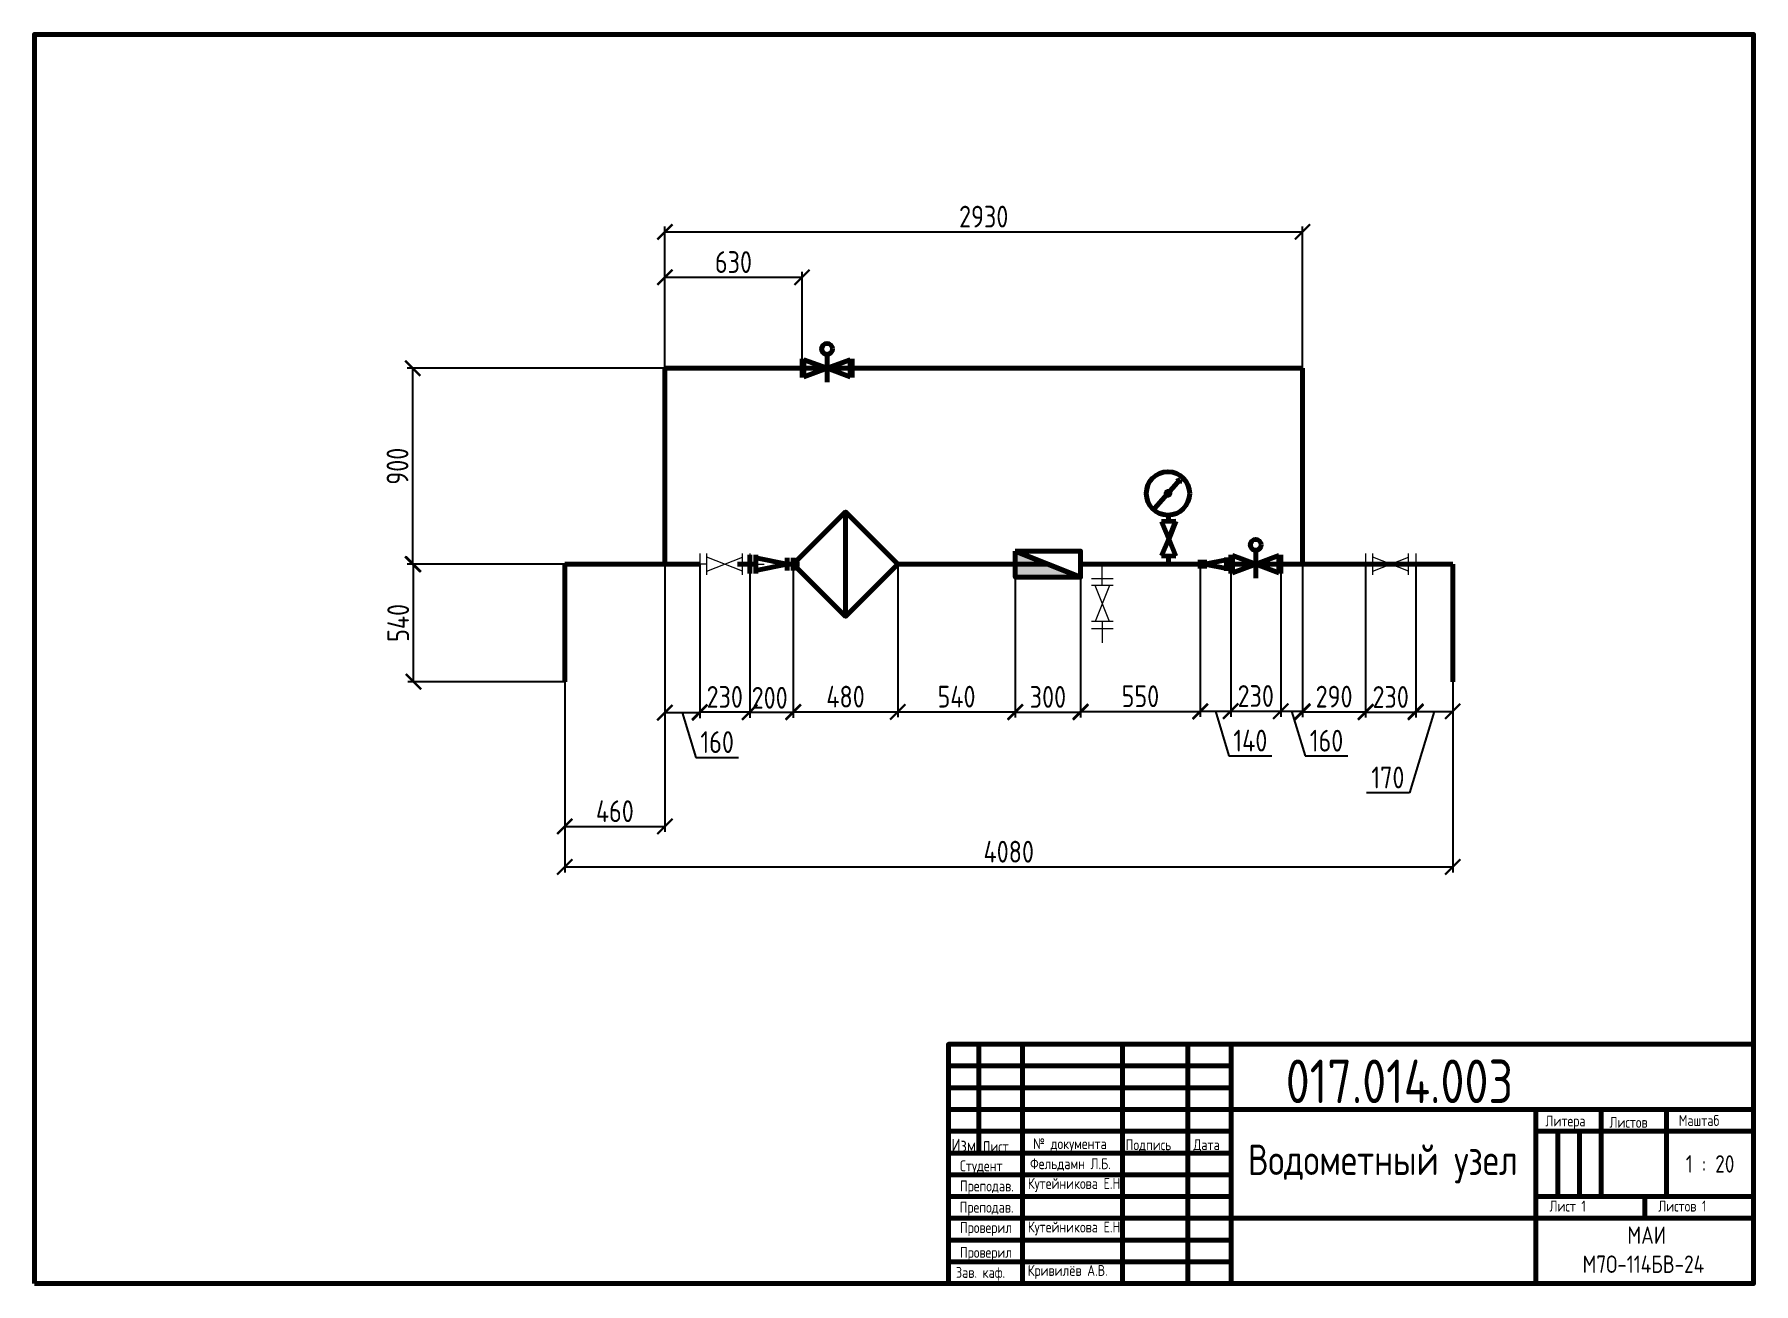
# Paper-space layout 'Лист1' of a CAD drawing. Header units: millimetres. Extents: x 20 to 415, y 5 to 292.
# The model-space entities are those that its viewports show. They can reach past a viewport. Long polylines and large blocks are cut down to what shows.
import ezdxf

# ---------------------------------------------------------------- set-up
doc = ezdxf.new("R2010")
doc.units = ezdxf.units.MM
doc.linetypes.add('HIDDEN', pattern=[9.525, 6.35, -3.175])
doc.layers.add('AM_VIEWS', color=1, linetype='Continuous', lineweight=25, plot=False)
for name, color, linetype, lineweight in [('Основная', 5, 'Continuous', 70), ('Основной', 5, 'Continuous', 80), ('Размеры', 3, 'Continuous', 30), ('Текст', 7, 'Continuous', 20), ('Тонкая', 250, 'Continuous', 20)]:
    doc.layers.add(name, color=color, linetype=linetype, lineweight=lineweight)
doc.styles.get("Standard").update_dxf_attribs({"font": 'arial.ttf'})
doc.styles.add('ГОСТ', font='GOST_A.TTF')
doc.dimstyles.new('Схема', dxfattribs={"dimtxt": 100, "dimasz": 70, "dimexe": 25, "dimexo": 0, "dimgap": 20, "dimtad": 1, "dimtxsty": 'ГОСТ', "dimblk": 'ARCHTICK', "dimcen": 70, "dimclrd": 256, "dimclre": 256, "dimclrt": 256, "dimadec": 0, "dimazin": 2, "dimtfac": 1, "dimtmove": 1, "dimatfit": 3, "dimldrblk": 'NONE', "dimfxl": 1, "dimlwd": -1, "dimlwe": -1, "dimarcsym": 0})
doc.dimstyles.new('Схема$0', dxfattribs={"dimtxt": 100, "dimasz": 70, "dimexe": 25, "dimexo": 0, "dimgap": 20, "dimtad": 1, "dimtxsty": 'ГОСТ', "dimblk": 'ARCHTICK', "dimcen": 70, "dimclrd": 256, "dimclre": 256, "dimclrt": 256, "dimadec": 0, "dimazin": 2, "dimtfac": 1, "dimtmove": 1, "dimatfit": 3, "dimldrblk": 'NONE', "dimfxl": 1, "dimlwd": -1, "dimlwe": -1, "dimarcsym": 0})

# ---------------------------------------------------------------- blocks, each defined once
blk = doc.blocks.new('*U21')
at = {"color": 5}
for p, q in [((0.1, 0), (-0.2, 0)), ((0, 0.15), (0, -0.149999)), ((0.1, -0.149999), (0.1, 0.15)), ((0.6, -0.1), (0.1, 0.100001)), ((0.1, -0.1), (0.6, 0.100001)), ((0.6, -0.149999), (0.6, 0.15)), ((0.6, 0), (0.900001, 0)), ((0.7, 0.15), (0.7, -0.149999))]:
    blk.add_line(p, q, dxfattribs=at)
blk = doc.blocks.new('*U22')
at = {"color": 5}
for p, q in [((0, -0.15), (0, 0.15)), ((0.1, -0.15), (0.1, 0.15)), ((0.1, 0.1), (0.6, 0)), ((0.6, -0.1), (0.6, 0.1)), ((0.7, 0.1), (0.7, -0.1)), ((-0.2, 0), (0.1, 0)), ((0.6, 0), (0.1, -0.1)), ((0.8, 0), (0.6, 0))]:
    blk.add_line(p, q, dxfattribs=at)
blk = doc.blocks.new('_ArchTick')
at = {"color": 0, "linetype": 'ByBlock', "const_width": 0.15}
blk.add_lwpolyline([(-0.5, -0.5), (0.5, 0.5)], dxfattribs=at)
blk = doc.blocks.new('*D9')
at = {"layer": 'Defpoints', "color": 0, "transparency": 16777216}
for p in [(-695.5, 540), (0, 540), (0, 0)]:
    blk.add_point(p, dxfattribs=at)
at = {"layer": 'Размеры', "transparency": 16777216}
for p, q in [((0, 540), (-720.5, 540)), ((-695.5, 0), (-695.5, 540)), ((0, 0), (-720.5, 0))]:
    blk.add_line(p, q, dxfattribs=at)
at = {"layer": 'Размеры', "transparency": 16777216, "xscale": 70, "yscale": 70, "zscale": 70}
for p, rotation in [((-695.5, 540), 90), ((-695.5, 0), 270)]:
    blk.add_blockref('_ArchTick', p, dxfattribs=dict(at, rotation=rotation))
at = {"layer": 'Размеры', "transparency": 16777216, "insert": (-765.5, 270), "char_height": 100, "attachment_point": 5, "rotation": 90, "style": 'ГОСТ'}
blk.add_mtext('540', dxfattribs=at)
blk = doc.blocks.new('_None')
blk = doc.blocks.new('*D10')
at = {"layer": 'Defpoints', "color": 0, "transparency": 16777216}
for p in [(3390, 2066.9), (460, 1440), (3390, 1440)]:
    blk.add_point(p, dxfattribs=at)
at = {"layer": 'Размеры', "transparency": 16777216}
for p, q in [((460, 1440), (460, 2091.9)), ((460, 2066.9), (3390, 2066.9)), ((3390, 1440), (3390, 2091.9))]:
    blk.add_line(p, q, dxfattribs=at)
at = {"layer": 'Размеры', "transparency": 16777216, "xscale": 70, "yscale": 70, "zscale": 70, "rotation": 180}
blk.add_blockref('_ArchTick', (460, 2066.9), dxfattribs=at)
at = {"layer": 'Размеры', "transparency": 16777216, "xscale": 70, "yscale": 70, "zscale": 70}
blk.add_blockref('_ArchTick', (3390, 2066.9), dxfattribs=at)
at = {"layer": 'Размеры', "transparency": 16777216, "insert": (1925, 2136.9), "char_height": 100, "attachment_point": 5, "style": 'ГОСТ'}
blk.add_mtext('2930', dxfattribs=at)
blk = doc.blocks.new('*D11')
at = {"layer": 'Defpoints', "color": 0, "transparency": 16777216}
for p in [(0, 540), (4080, 540), (4080, -851.2)]:
    blk.add_point(p, dxfattribs=at)
at = {"layer": 'Размеры', "transparency": 16777216}
for p, q in [((0, 540), (0, -876.2)), ((4080, 540), (4080, -876.2)), ((0, -851.2), (4080, -851.2))]:
    blk.add_line(p, q, dxfattribs=at)
at = {"layer": 'Размеры', "transparency": 16777216, "xscale": 70, "yscale": 70, "zscale": 70, "rotation": 180}
blk.add_blockref('_ArchTick', (0, -851.2), dxfattribs=at)
at = {"layer": 'Размеры', "transparency": 16777216, "xscale": 70, "yscale": 70, "zscale": 70}
blk.add_blockref('_ArchTick', (4080, -851.2), dxfattribs=at)
at = {"layer": 'Размеры', "transparency": 16777216, "insert": (2040, -781.2), "char_height": 100, "attachment_point": 5, "style": 'ГОСТ'}
blk.add_mtext('4080', dxfattribs=at)
blk = doc.blocks.new('*D12')
at = {"layer": 'Defpoints', "color": 0, "transparency": 16777216}
for p in [(-698.7, 1440), (460, 1440), (460, 540)]:
    blk.add_point(p, dxfattribs=at)
at = {"layer": 'Размеры', "transparency": 16777216}
for p, q in [((460, 1440), (-723.7, 1440)), ((-698.7, 540), (-698.7, 1440)), ((460, 540), (-723.7, 540))]:
    blk.add_line(p, q, dxfattribs=at)
at = {"layer": 'Размеры', "transparency": 16777216, "xscale": 70, "yscale": 70, "zscale": 70}
for p, rotation in [((-698.7, 1440), 90), ((-698.7, 540), 270)]:
    blk.add_blockref('_ArchTick', p, dxfattribs=dict(at, rotation=rotation))
at = {"layer": 'Размеры', "transparency": 16777216, "insert": (-768.7, 990), "char_height": 100, "attachment_point": 5, "rotation": 90, "style": 'ГОСТ'}
blk.add_mtext('900', dxfattribs=at)
blk = doc.blocks.new('*D13')
at = {"layer": 'Defpoints', "color": 0, "transparency": 16777216}
for p in [(0, 540), (460, 540), (460, -665.2)]:
    blk.add_point(p, dxfattribs=at)
at = {"layer": 'Размеры', "transparency": 16777216}
for p, q in [((0, 540), (0, -690.2)), ((460, 540), (460, -690.2)), ((0, -665.2), (460, -665.2))]:
    blk.add_line(p, q, dxfattribs=at)
at = {"layer": 'Размеры', "transparency": 16777216, "xscale": 70, "yscale": 70, "zscale": 70, "rotation": 180}
blk.add_blockref('_ArchTick', (0, -665.2), dxfattribs=at)
at = {"layer": 'Размеры', "transparency": 16777216, "xscale": 70, "yscale": 70, "zscale": 70}
blk.add_blockref('_ArchTick', (460, -665.2), dxfattribs=at)
at = {"layer": 'Размеры', "transparency": 16777216, "insert": (230, -595.2), "char_height": 100, "attachment_point": 5, "style": 'ГОСТ'}
blk.add_mtext('460', dxfattribs=at)
blk = doc.blocks.new('$RECOVER_250706013303-0')
blk.add_lwpolyline([(0, 0), (282.8, -282.8), (565.7, 0), (282.8, 282.8)], close=True)
blk = doc.blocks.new('*D15')
at = {"layer": 'Defpoints', "color": 0, "transparency": 16777216}
for p in [(620, 540), (850, 540), (620, -139.9)]:
    blk.add_point(p, dxfattribs=at)
at = {"layer": 'Размеры', "transparency": 16777216}
for p, q in [((620, 540), (620, -164.9)), ((850, 540), (850, -164.9)), ((850, -139.9), (620, -139.9))]:
    blk.add_line(p, q, dxfattribs=at)
at = {"layer": 'Размеры', "transparency": 16777216, "xscale": 70, "yscale": 70, "zscale": 70, "rotation": 180}
blk.add_blockref('_ArchTick', (620, -139.9), dxfattribs=at)
at = {"layer": 'Размеры', "transparency": 16777216, "xscale": 70, "yscale": 70, "zscale": 70}
blk.add_blockref('_ArchTick', (850, -139.9), dxfattribs=at)
at = {"layer": 'Размеры', "transparency": 16777216, "insert": (735, -69.9), "char_height": 100, "attachment_point": 5, "style": 'ГОСТ'}
blk.add_mtext('230', dxfattribs=at)
blk = doc.blocks.new('*D16')
at = {"layer": 'Defpoints', "color": 0, "transparency": 16777216}
for p in [(850, 540), (1050, 540), (1050, -140.6)]:
    blk.add_point(p, dxfattribs=at)
at = {"layer": 'Размеры', "transparency": 16777216}
for p, q in [((850, 540), (850, -165.6)), ((1050, 540), (1050, -165.6)), ((850, -140.6), (1050, -140.6))]:
    blk.add_line(p, q, dxfattribs=at)
at = {"layer": 'Размеры', "transparency": 16777216, "xscale": 70, "yscale": 70, "zscale": 70, "rotation": 180}
blk.add_blockref('_ArchTick', (850, -140.6), dxfattribs=at)
at = {"layer": 'Размеры', "transparency": 16777216, "xscale": 70, "yscale": 70, "zscale": 70}
blk.add_blockref('_ArchTick', (1050, -140.6), dxfattribs=at)
at = {"layer": 'Размеры', "transparency": 16777216, "insert": (941.5, -74), "char_height": 100, "attachment_point": 5, "style": 'ГОСТ'}
blk.add_mtext('200', dxfattribs=at)
blk = doc.blocks.new('*D18')
at = {"layer": 'Defpoints', "color": 0, "transparency": 16777216}
for p in [(1050, 540), (1530, 540), (1530, -138.8)]:
    blk.add_point(p, dxfattribs=at)
at = {"layer": 'Размеры', "transparency": 16777216}
for p, q in [((1050, 540), (1050, -163.8)), ((1530, 540), (1530, -163.8)), ((1050, -138.8), (1530, -138.8))]:
    blk.add_line(p, q, dxfattribs=at)
at = {"layer": 'Размеры', "transparency": 16777216, "xscale": 70, "yscale": 70, "zscale": 70, "rotation": 180}
blk.add_blockref('_ArchTick', (1050, -138.8), dxfattribs=at)
at = {"layer": 'Размеры', "transparency": 16777216, "xscale": 70, "yscale": 70, "zscale": 70}
blk.add_blockref('_ArchTick', (1530, -138.8), dxfattribs=at)
at = {"layer": 'Размеры', "transparency": 16777216, "insert": (1290, -68.8), "char_height": 100, "attachment_point": 5, "style": 'ГОСТ'}
blk.add_mtext('480', dxfattribs=at)
blk = doc.blocks.new('*D19')
at = {"layer": 'Defpoints', "color": 0, "transparency": 16777216}
for p in [(1530, 540), (2070, 540), (2070, -138.8)]:
    blk.add_point(p, dxfattribs=at)
at = {"layer": 'Размеры', "transparency": 16777216}
for p, q in [((1530, 540), (1530, -163.8)), ((2070, 540), (2070, -163.8)), ((1530, -138.8), (2070, -138.8))]:
    blk.add_line(p, q, dxfattribs=at)
at = {"layer": 'Размеры', "transparency": 16777216, "xscale": 70, "yscale": 70, "zscale": 70, "rotation": 180}
blk.add_blockref('_ArchTick', (1530, -138.8), dxfattribs=at)
at = {"layer": 'Размеры', "transparency": 16777216, "xscale": 70, "yscale": 70, "zscale": 70}
blk.add_blockref('_ArchTick', (2070, -138.8), dxfattribs=at)
at = {"layer": 'Размеры', "transparency": 16777216, "insert": (1800, -68.8), "char_height": 100, "attachment_point": 5, "style": 'ГОСТ'}
blk.add_mtext('540', dxfattribs=at)
blk = doc.blocks.new('Вдомер')
at = {"layer": 'Основная'}
h = blk.add_hatch(color=5, dxfattribs=at)
h.dxf.hatch_style = 1
h.paths.add_polyline_path([(0, 60), (0, -60), (300, -60)])
blk.add_line((0, 60), (300, -60), dxfattribs=at)
blk.add_lwpolyline([(0, 60), (300, 60), (300, -60), (0, -60)], close=True, dxfattribs=at)
blk = doc.blocks.new('Кружокострелочка')
at = {"layer": 'Основная'}
for p, q in [((-293, 1167), (245, 1780)), ((245, 1780), (167, 1747)), ((167, 1747), (195, 1723)), ((222, 1699), (195, 1723)), ((245, 1780), (222, 1699)), ((-150, 897), (150, 901)), ((4, 535), (-150, 897)), ((0, 899), (0, 1031)), ((150, 901), (4, 535)), ((4, 535), (-150, 172)), ((150, 169), (4, 535)), ((-150, 172), (150, 169)), ((-50, 24), (50, 24)), ((0, 171), (0, 0))]:
    blk.add_line(p, q, dxfattribs=at)
for radius in [456, 39.7]:
    blk.add_circle((-13, 1487), radius, dxfattribs=at)
blk = doc.blocks.new('*D23')
at = {"layer": 'Defpoints', "color": 0, "transparency": 16777216}
for p in [(2070, 540), (2370, 540), (2370, -140.1)]:
    blk.add_point(p, dxfattribs=at)
at = {"layer": 'Размеры', "transparency": 16777216}
for p, q in [((2070, 540), (2070, -165.1)), ((2370, 540), (2370, -165.1)), ((2070, -140.1), (2370, -140.1))]:
    blk.add_line(p, q, dxfattribs=at)
at = {"layer": 'Размеры', "transparency": 16777216, "xscale": 70, "yscale": 70, "zscale": 70, "rotation": 180}
blk.add_blockref('_ArchTick', (2070, -140.1), dxfattribs=at)
at = {"layer": 'Размеры', "transparency": 16777216, "xscale": 70, "yscale": 70, "zscale": 70}
blk.add_blockref('_ArchTick', (2370, -140.1), dxfattribs=at)
at = {"layer": 'Размеры', "transparency": 16777216, "insert": (2220, -70.1), "char_height": 100, "attachment_point": 5, "style": 'ГОСТ'}
blk.add_mtext('300', dxfattribs=at)
blk = doc.blocks.new('*D24')
at = {"layer": 'Defpoints', "color": 0, "transparency": 16777216}
for p in [(2370, 540), (2920, 540), (2920, -137.1)]:
    blk.add_point(p, dxfattribs=at)
at = {"layer": 'Размеры', "transparency": 16777216}
for p, q in [((2370, 540), (2370, -162.1)), ((2920, 540), (2920, -162.1)), ((2370, -137.1), (2920, -137.1))]:
    blk.add_line(p, q, dxfattribs=at)
at = {"layer": 'Размеры', "transparency": 16777216, "xscale": 70, "yscale": 70, "zscale": 70, "rotation": 180}
blk.add_blockref('_ArchTick', (2370, -137.1), dxfattribs=at)
at = {"layer": 'Размеры', "transparency": 16777216, "xscale": 70, "yscale": 70, "zscale": 70}
blk.add_blockref('_ArchTick', (2920, -137.1), dxfattribs=at)
at = {"layer": 'Размеры', "transparency": 16777216, "insert": (2645, -67.1), "char_height": 100, "attachment_point": 5, "style": 'ГОСТ'}
blk.add_mtext('550', dxfattribs=at)
blk = doc.blocks.new('*D25')
at = {"layer": 'Defpoints', "color": 0, "transparency": 16777216}
for p in [(2920, 540), (3060, 540), (3060, -135.7)]:
    blk.add_point(p, dxfattribs=at)
at = {"layer": 'Размеры', "transparency": 16777216}
for p, q in [((2920, 540), (2920, -160.7)), ((3060, 540), (3060, -160.7)), ((2920, -135.7), (3060, -135.7)), ((2990, -135.7), (3051.6, -340.9)), ((3051.6, -340.9), (3248.8, -340.9))]:
    blk.add_line(p, q, dxfattribs=at)
at = {"layer": 'Размеры', "transparency": 16777216, "xscale": 70, "yscale": 70, "zscale": 70, "rotation": 180}
blk.add_blockref('_ArchTick', (2920, -135.7), dxfattribs=at)
at = {"layer": 'Размеры', "transparency": 16777216, "xscale": 70, "yscale": 70, "zscale": 70}
blk.add_blockref('_ArchTick', (3060, -135.7), dxfattribs=at)
at = {"layer": 'Размеры', "transparency": 16777216, "insert": (3150.2, -270.8), "char_height": 100, "attachment_point": 5, "style": 'ГОСТ'}
blk.add_mtext('140', dxfattribs=at)
blk = doc.blocks.new('*D26')
at = {"layer": 'Defpoints', "color": 0, "transparency": 16777216}
for p in [(460, 540), (620, 540), (620, -142.4)]:
    blk.add_point(p, dxfattribs=at)
at = {"layer": 'Размеры', "transparency": 16777216}
for p, q in [((460, 540), (460, -167.4)), ((620, 540), (620, -167.4)), ((460, -142.4), (620, -142.4)), ((540, -142.4), (601.6, -347.7)), ((601.6, -347.7), (798.8, -347.7))]:
    blk.add_line(p, q, dxfattribs=at)
at = {"layer": 'Размеры', "transparency": 16777216, "xscale": 70, "yscale": 70, "zscale": 70, "rotation": 180}
blk.add_blockref('_ArchTick', (460, -142.4), dxfattribs=at)
at = {"layer": 'Размеры', "transparency": 16777216, "xscale": 70, "yscale": 70, "zscale": 70}
blk.add_blockref('_ArchTick', (620, -142.4), dxfattribs=at)
at = {"layer": 'Размеры', "transparency": 16777216, "insert": (700.2, -277.6), "char_height": 100, "attachment_point": 5, "style": 'ГОСТ'}
blk.add_mtext('160', dxfattribs=at)
blk = doc.blocks.new('тутанхамон')
at = {"layer": 'Основная'}
for p, q in [((0, 42.7), (0, 0)), ((0, -42.7), (0, 0)), ((230, 0), (0, 0)), ((115, 0), (8.5, 39.5)), ((8.5, 39.5), (8.5, -39.5)), ((115, 0), (8.5, -39.5)), ((115, 63.7), (115, 0)), ((115, 0), (221.5, 39.5)), ((115, 0), (221.5, -39.5)), ((115, -63.7), (115, 0)), ((221.5, 39.5), (221.5, -39.5)), ((230, 42.7), (230, 0)), ((230, -42.7), (230, 0))]:
    blk.add_line(p, q, dxfattribs=at)
blk.add_circle((115, 88.7), 25, dxfattribs=at)
blk = doc.blocks.new('*D28')
at = {"layer": 'Defpoints', "color": 0, "transparency": 16777216}
for p in [(3060, 540), (3290, 540), (3290, -135.9)]:
    blk.add_point(p, dxfattribs=at)
at = {"layer": 'Размеры', "transparency": 16777216}
for p, q in [((3060, 540), (3060, -160.9)), ((3290, 540), (3290, -160.9)), ((3060, -135.9), (3290, -135.9))]:
    blk.add_line(p, q, dxfattribs=at)
at = {"layer": 'Размеры', "transparency": 16777216, "xscale": 70, "yscale": 70, "zscale": 70, "rotation": 180}
blk.add_blockref('_ArchTick', (3060, -135.9), dxfattribs=at)
at = {"layer": 'Размеры', "transparency": 16777216, "xscale": 70, "yscale": 70, "zscale": 70}
blk.add_blockref('_ArchTick', (3290, -135.9), dxfattribs=at)
at = {"layer": 'Размеры', "transparency": 16777216, "insert": (3175, -65.9), "char_height": 100, "attachment_point": 5, "style": 'ГОСТ'}
blk.add_mtext('230', dxfattribs=at)
blk = doc.blocks.new('*D29')
at = {"layer": 'Defpoints', "color": 0, "transparency": 16777216}
for p in [(3290, 540), (3390, 540), (3390, -135.9)]:
    blk.add_point(p, dxfattribs=at)
at = {"layer": 'Размеры', "transparency": 16777216}
for p, q in [((3290, 540), (3290, -160.9)), ((3390, 540), (3390, -160.9)), ((3290, -135.9), (3390, -135.9)), ((3340, -135.9), (3401.6, -341.1)), ((3401.6, -341.1), (3598.8, -341.1))]:
    blk.add_line(p, q, dxfattribs=at)
at = {"layer": 'Размеры', "transparency": 16777216, "xscale": 70, "yscale": 70, "zscale": 70, "rotation": 180}
blk.add_blockref('_ArchTick', (3290, -135.9), dxfattribs=at)
at = {"layer": 'Размеры', "transparency": 16777216, "xscale": 70, "yscale": 70, "zscale": 70}
blk.add_blockref('_ArchTick', (3390, -135.9), dxfattribs=at)
at = {"layer": 'Размеры', "transparency": 16777216, "insert": (3500.2, -271.1), "char_height": 100, "attachment_point": 5, "style": 'ГОСТ'}
blk.add_mtext('160', dxfattribs=at)
blk = doc.blocks.new('*D30')
at = {"layer": 'Defpoints', "color": 0, "transparency": 16777216}
for p in [(3390, 540), (3680, 540), (3680, -138.7)]:
    blk.add_point(p, dxfattribs=at)
at = {"layer": 'Размеры', "transparency": 16777216}
for p, q in [((3390, 540), (3390, -163.7)), ((3680, 540), (3680, -163.7)), ((3390, -138.7), (3680, -138.7))]:
    blk.add_line(p, q, dxfattribs=at)
at = {"layer": 'Размеры', "transparency": 16777216, "xscale": 70, "yscale": 70, "zscale": 70, "rotation": 180}
blk.add_blockref('_ArchTick', (3390, -138.7), dxfattribs=at)
at = {"layer": 'Размеры', "transparency": 16777216, "xscale": 70, "yscale": 70, "zscale": 70}
blk.add_blockref('_ArchTick', (3680, -138.7), dxfattribs=at)
at = {"layer": 'Размеры', "transparency": 16777216, "insert": (3535, -68.7), "char_height": 100, "attachment_point": 5, "style": 'ГОСТ'}
blk.add_mtext('290', dxfattribs=at)
blk = doc.blocks.new('*D31')
at = {"layer": 'Defpoints', "color": 0, "transparency": 16777216}
for p in [(3680, 540), (3910, 540), (3910, -140.3)]:
    blk.add_point(p, dxfattribs=at)
at = {"layer": 'Размеры', "transparency": 16777216}
for p, q in [((3680, 540), (3680, -165.3)), ((3910, 540), (3910, -165.3)), ((3680, -140.3), (3910, -140.3))]:
    blk.add_line(p, q, dxfattribs=at)
at = {"layer": 'Размеры', "transparency": 16777216, "xscale": 70, "yscale": 70, "zscale": 70, "rotation": 180}
blk.add_blockref('_ArchTick', (3680, -140.3), dxfattribs=at)
at = {"layer": 'Размеры', "transparency": 16777216, "xscale": 70, "yscale": 70, "zscale": 70}
blk.add_blockref('_ArchTick', (3910, -140.3), dxfattribs=at)
at = {"layer": 'Размеры', "transparency": 16777216, "insert": (3795, -70.3), "char_height": 100, "attachment_point": 5, "style": 'ГОСТ'}
blk.add_mtext('230', dxfattribs=at)
blk = doc.blocks.new('*D32')
at = {"layer": 'Defpoints', "color": 0, "transparency": 16777216}
for p in [(3910, 540), (4080, 540), (4080, -136.3)]:
    blk.add_point(p, dxfattribs=at)
at = {"layer": 'Размеры', "transparency": 16777216}
for p, q in [((3910, 540), (3910, -161.3)), ((4080, 540), (4080, -161.3)), ((3995, -136.3), (3880.8, -510.3)), ((3910, -136.3), (4080, -136.3)), ((3880.8, -510.3), (3683.5, -510.3))]:
    blk.add_line(p, q, dxfattribs=at)
at = {"layer": 'Размеры', "transparency": 16777216, "xscale": 70, "yscale": 70, "zscale": 70, "rotation": 180}
blk.add_blockref('_ArchTick', (3910, -136.3), dxfattribs=at)
at = {"layer": 'Размеры', "transparency": 16777216, "xscale": 70, "yscale": 70, "zscale": 70}
blk.add_blockref('_ArchTick', (4080, -136.3), dxfattribs=at)
at = {"layer": 'Размеры', "transparency": 16777216, "insert": (3782.2, -440.2), "char_height": 100, "attachment_point": 5, "style": 'ГОСТ'}
blk.add_mtext('170', dxfattribs=at)
blk = doc.blocks.new('*D33')
at = {"layer": 'Defpoints', "color": 0, "transparency": 16777216}
for p in [(1090, 1857.9), (460, 1440), (1090, 1440)]:
    blk.add_point(p, dxfattribs=at)
at = {"layer": 'Размеры', "transparency": 16777216}
for p, q in [((460, 1440), (460, 1882.9)), ((460, 1857.9), (1090, 1857.9)), ((1090, 1440), (1090, 1882.9))]:
    blk.add_line(p, q, dxfattribs=at)
at = {"layer": 'Размеры', "transparency": 16777216, "xscale": 70, "yscale": 70, "zscale": 70, "rotation": 180}
blk.add_blockref('_ArchTick', (460, 1857.9), dxfattribs=at)
at = {"layer": 'Размеры', "transparency": 16777216, "xscale": 70, "yscale": 70, "zscale": 70}
blk.add_blockref('_ArchTick', (1090, 1857.9), dxfattribs=at)
at = {"layer": 'Размеры', "transparency": 16777216, "insert": (775, 1927.9), "char_height": 100, "attachment_point": 5, "style": 'ГОСТ'}
blk.add_mtext('630', dxfattribs=at)

msp = doc.modelspace()

# ---------------------------------------------------------------- linework, layer by layer
at = {"layer": 'Основная'}
for p, q in [((460, 540), (460, 1440)), ((460, 1440), (3390, 1440)), ((3390, 1440), (3390, 540)), ((0, 0), (0, 540)), ((0, 540), (460, 540)), ((460, 540), (620, 540)), ((1530, 540), (2070, 540)), ((1530, 540), (2220, 540)), ((2370, 540), (2940.001, 540)), ((3290, 540), (4080, 540)), ((4080, 540), (4080, 0))]:
    msp.add_line(p, q, dxfattribs=at)
at = {"layer": 'Основная', "linetype": 'HIDDEN'}
msp.add_line((1290, 780), (1290, 300), dxfattribs=at)
at = {"layer": 'Тонкая'}
msp.add_line((876.611, 540), (876.611, 540), dxfattribs=at)

# ---------------------------------------------------------------- block references
at = {"layer": 'Основная'}
for p in [(1090, 1440), (3060, 540)]:
    msp.add_blockref('тутанхамон', p, dxfattribs=at)
at = {"layer": 'Основная', "xscale": 0.8485281374238579, "yscale": 0.8485281374238579, "zscale": 0.8485281374238579}
msp.add_blockref('$RECOVER_250706013303-0', (1050, 540), dxfattribs=at)
at = {"layer": 'Основная'}
for p, xscale, yscale, zscale, rotation in [((850, 540), 285.7140816325018, 285.7140816325018, 285.7140816325018, 8.270594812886088e-05), ((3060, 540), 200.0000000000004, 200.0000000000004, 200.0000000000004, 180.0000000044067)]:
    msp.add_blockref('*U22', p, dxfattribs=dict(at, xscale=xscale, yscale=yscale, zscale=zscale, rotation=rotation))
at = {"layer": 'Размеры', "xscale": 0.2186609061477822, "yscale": 0.2186609061477822, "zscale": 0.2186609061477822}
msp.add_blockref('Кружокострелочка', (2774.568, 540), dxfattribs=at)
at = {"layer": 'Размеры'}
msp.add_blockref('Вдомер', (2070, 540), dxfattribs=at)
at = {"layer": 'Тонкая', "color": 5, "xscale": 328.5714285713998, "yscale": 328.5714285713998, "zscale": 328.5714285713998}
for p in [(620, 540), (3680, 540)]:
    msp.add_blockref('*U21', p, dxfattribs=at)
at = {"layer": 'Тонкая', "color": 5, "xscale": 328.5714285713998, "yscale": 328.5714285713998, "zscale": 328.5714285713998, "rotation": 90}
msp.add_blockref('*U21', (2470, 244.286), dxfattribs=at)

# ---------------------------------------------------------------- dimensions: what is measured, and where the dimension line sits
at = {"layer": 'Размеры'}
for base, p1, p2, dimstyle, picture, middle in [((3390, 2066.85), (460, 1440), (3390, 1440), 'Схема', '*D10', (1925, 2136.886)), ((1090, 1857.914), (460, 1440), (1090, 1440), 'Схема$0', '*D33', (775, 1927.95)), ((4080, -851.194), (0, 540), (4080, 540), 'Схема', '*D11', (2040, -781.159)), ((460, -665.209), (0, 540), (460, 540), 'Схема', '*D13', (230, -595.173)), ((620, -142.449), (460, 540), (620, 540), 'Схема$0', '*D26', (621.564, -277.592)), ((620, -139.938), (850, 540), (620, 540), 'Схема$0', '*D15', (735, -69.903)), ((1530, -138.811), (1050, 540), (1530, 540), 'Схема$0', '*D18', (1290, -68.775)), ((2070, -138.811), (1530, 540), (2070, 540), 'Схема$0', '*D19', (1800, -68.775)), ((2370, -140.141), (2070, 540), (2370, 540), 'Схема$0', '*D23', (2220, -70.105)), ((2920, -137.144), (2370, 540), (2920, 540.001), 'Схема$0', '*D24', (2645, -67.108)), ((3060, -135.704), (2920, 540), (3060, 540), 'Схема$0', '*D25', (3071.564, -270.847)), ((3290, -135.923), (3060, 540), (3290, 540), 'Схема$0', '*D28', (3175, -65.887)), ((3680, -138.725), (3390, 540), (3680, 540), 'Схема$0', '*D30', (3535, -68.69)), ((3910, -140.335), (3680, 540), (3910, 540), 'Схема$0', '*D31', (3795, -70.299))]:
    dim = msp.add_linear_dim(base=base, p1=p1, p2=p2, dimstyle=dimstyle, dxfattribs=at)
    dim.commit()
    dim.dimension.update_dxf_attribs({"geometry": picture, "text_midpoint": middle})
for base, p1, p2, picture, middle in [((-698.7, 1440), (460, 540), (460, 1440), '*D12', (-768.735, 990)), ((-695.471, 540), (0, 0), (0, 540), '*D9', (-765.507, 270))]:
    dim = msp.add_linear_dim(base=base, p1=p1, p2=p2, angle=90, dimstyle='Схема', dxfattribs=at)
    dim.commit()
    dim.dimension.update_dxf_attribs({"geometry": picture, "text_midpoint": middle})
for base, p1, p2, picture, middle in [((1050, -140.643), (850, 540), (1050, 540), '*D16', (941.478, -144.052)), ((4080, -136.265), (3910, 540), (4080, 540), '*D32', (3860.797, -510.267))]:
    dim = msp.add_linear_dim(base=base, p1=p1, p2=p2, dimstyle='Схема$0', dxfattribs=at)
    dim.commit()
    dim.dimension.update_dxf_attribs({"geometry": picture, "text_midpoint": middle, "dimtype": 160})
dim = msp.add_linear_dim(base=(3390, -135.923), p1=(3290, 540), p2=(3390, 540), text='160', dimstyle='Схема$0', override={"dimpost": ''}, dxfattribs=at)
dim.commit()
dim.dimension.update_dxf_attribs({"geometry": '*D29', "text_midpoint": (3421.564, -271.066)})

psp = doc.layouts.new('Лист1')

# ---------------------------------------------------------------- linework, layer by layer
at = {"layer": 'Основной'}
for p, q in [((380, 40), (380, 45)), ((395, 25), (395, 45))]:
    psp.add_line(p, q, dxfattribs=at)
for points in [[(20, 5), (415, 5), (415, 292), (20, 292)], [(415, 5), (230, 5), (230, 60), (415, 60)], [(230, 60), (237, 60), (237, 55), (230, 55)], [(237, 55), (247, 55), (247, 60), (237, 60)], [(247, 55), (270, 55), (270, 60), (247, 60)], [(270, 55), (285, 55), (285, 60), (270, 60)], [(285, 55), (295, 55), (295, 60), (285, 60)], [(230, 55), (237, 55), (237, 50), (230, 50)], [(237, 50), (247, 50), (247, 55), (237, 55)], [(247, 50), (270, 50), (270, 55), (247, 55)], [(270, 50), (285, 50), (285, 55), (270, 55)], [(285, 50), (295, 50), (295, 55), (285, 55)], [(230, 50), (237, 50), (237, 45), (230, 45)], [(237, 45), (247, 45), (247, 50), (237, 50)], [(247, 45), (270, 45), (270, 50), (247, 50)], [(270, 45), (285, 45), (285, 50), (270, 50)], [(285, 45), (295, 45), (295, 50), (285, 50)], [(230, 45), (237, 45), (237, 40), (230, 40)], [(237, 40), (247, 40), (247, 45), (237, 45)], [(247, 40), (270, 40), (270, 45), (247, 45)], [(270, 40), (285, 40), (285, 45), (270, 45)], [(285, 40), (295, 40), (295, 45), (285, 45)], [(365, 20), (295, 20), (295, 45), (365, 45)], [(415, 20), (365, 20), (365, 45), (415, 45)], [(365, 45), (415, 45), (415, 40), (365, 40)], [(230, 40), (237, 40), (237, 35), (230, 35)], [(237, 35), (247, 35), (247, 40), (237, 40)], [(247, 35), (270, 35), (270, 40), (247, 40)], [(270, 35), (285, 35), (285, 40), (270, 40)], [(285, 35), (295, 35), (295, 40), (285, 40)], [(365, 40), (370, 40), (370, 25), (365, 25)], [(370, 40), (375, 40), (375, 25), (370, 25)], [(375, 40), (380, 40), (380, 25), (375, 25)], [(415, 25), (395, 25), (395, 40), (415, 40)], [(247, 30), (270, 30), (270, 35), (247, 35)], [(270, 30), (285, 30), (285, 35), (270, 35)], [(285, 30), (295, 30), (295, 35), (285, 35)], [(247, 25), (270, 25), (270, 30), (247, 30)], [(270, 25), (285, 25), (285, 30), (270, 30)], [(285, 25), (295, 25), (295, 30), (285, 30)], [(247, 20), (270, 20), (270, 25), (247, 25)], [(270, 20), (285, 20), (285, 25), (270, 25)], [(285, 20), (295, 20), (295, 25), (285, 25)], [(365, 20), (390, 20), (390, 25), (365, 25)], [(390, 25), (415, 25), (415, 20), (390, 20)], [(247, 15), (270, 15), (270, 20), (247, 20)], [(270, 15), (285, 15), (285, 20), (270, 20)], [(285, 15), (295, 15), (295, 20), (285, 20)], [(295, 5), (365, 5), (365, 20), (295, 20)], [(365, 20), (415, 20), (415, 5), (365, 5)], [(247, 10), (270, 10), (270, 15), (247, 15)], [(270, 10), (285, 10), (285, 15), (270, 15)], [(285, 10), (295, 10), (295, 15), (285, 15)], [(247, 5), (270, 5), (270, 10), (247, 10)], [(270, 5), (285, 5), (285, 10), (270, 10)], [(285, 5), (295, 5), (295, 10), (285, 10)]]:
    psp.add_lwpolyline(points, close=True, dxfattribs=at)
for points in [[(237, 30), (230, 30), (230, 35), (237, 35)], [(237, 30), (247, 30), (247, 35), (237, 35)], [(237, 25), (230, 25), (230, 30), (237, 30)], [(247, 30), (237, 30)], [(237, 20), (230, 20), (230, 25), (237, 25)], [(237, 20), (247, 20), (247, 25), (237, 25)], [(237, 15), (230, 15), (230, 20), (237, 20)], [(237, 15), (247, 15), (247, 20), (237, 20)], [(237, 10), (230, 10), (230, 15), (237, 15)], [(237, 10), (247, 10), (247, 15), (237, 15)], [(237, 5), (230, 5), (230, 10), (237, 10)], [(237, 5), (247, 5), (247, 10), (237, 10)]]:
    psp.add_lwpolyline(points, dxfattribs=at)

# ---------------------------------------------------------------- texts
at = {"layer": 'Текст', "color": 0, "attachment_point": 1, "style": 'ГОСТ'}
for s, width, heights, insert, char_height in [('017.014.003', 22.3124, [0], (307.5, 56.47), 10), ('Кривилёв А.В.', 23, [3.13], (248.23, 9.27), 2.5)]:
    psp.add_mtext_dynamic_manual_height_columns(s, width=width, gutter_width=12.5, heights=heights, dxfattribs=dict(at, insert=insert, char_height=char_height))
at = {"layer": 'Текст', "style": 'ГОСТ'}
for s, width, heights, insert, char_height, attachment_point in [('Литера', 15, [0], (367.18, 43.62), 2.5, 1), ('Маштаб', 30, [0], (397.81, 43.72), 2.5, 1), ('Листов', 15, [0], (381.89, 43.31), 2.5, 1), ('Изм.', 4.2453, [0], (230.68, 38.28), 3, 1), ('№ документа', 22.3124, [0], (249.47, 38.39), 2.5, 1), ('Студент', 17, [0], (232.65, 33.31), 2.5, 1), ('Фельдамн Л.Б.', 22.3124, [0], (248.76, 33.79), 2.5, 1), ('1 : 20', 20, [0], (405, 32.5), 4, 5), ('Преподав.', 17, [0], (232.64, 28.68), 2.5, 1), ('Кутейникова Е.Н.', 22.3124, [0], (248.26, 29.25), 2.5, 1), ('Преподав.', 17, [0], (232.59, 23.8), 2.5, 1), ('Лист 1', 25, [0], (368.1, 24.05), 2.5, 1), ('Листов 1', 25, [0], (393.1, 24.05), 2.5, 1), ('Проверил', 14.3469, [0], (232.65, 19.13), 2.5, 1), ('Кутейникова Е.Н.', 22.3124, [0], (248.26, 19.25), 2.5, 1), ('\\pi20.99571;МАИ\\P\\pi10.70264;М7О-114БВ-24', 50, [0], (365, 18.13), 4, 1), ('Проверил', 14.3469, [0], (232.65, 13.43), 2.5, 1), ('Зав. каф.', 13.0245, [7.58], (231.73, 8.82), 2.5, 1)]:
    psp.add_mtext_dynamic_manual_height_columns(s, width=width, gutter_width=12.5, heights=heights, dxfattribs=dict(at, insert=insert, char_height=char_height, attachment_point=attachment_point))
at = {"layer": 'Текст', "insert": (237.81, 37.74), "char_height": 2.5, "width": 6.2563, "attachment_point": 1, "style": 'ГОСТ'}
psp.add_mtext('Лист.', dxfattribs=at)
at = {"layer": 'Текст', "char_height": 2.5, "attachment_point": 1, "style": 'ГОСТ'}
for s, insert in [('Подпись', (270.73, 38.15)), ('Дата', (286.29, 38.16))]:
    psp.add_mtext(s, dxfattribs=dict(at, insert=insert))
at = {"layer": 'Текст', "color": 0, "insert": (298.81, 36.94), "char_height": 7, "attachment_point": 1}
psp.add_mtext_dynamic_manual_height_columns('{\\fGOST type A|b0|i0|c204|p34;Водометный узел}', width=66.1512, gutter_width=12.5, heights=[0], dxfattribs=at)

# ---------------------------------------------------------------- viewports
at = {"layer": 'AM_VIEWS'}
psp.add_viewport(center=(217.5, 148.5), size=(395, 287), view_center_point=(1512.741, 104.187), view_height=5740, dxfattribs=at)

doc.saveas('drawing.dxf')
